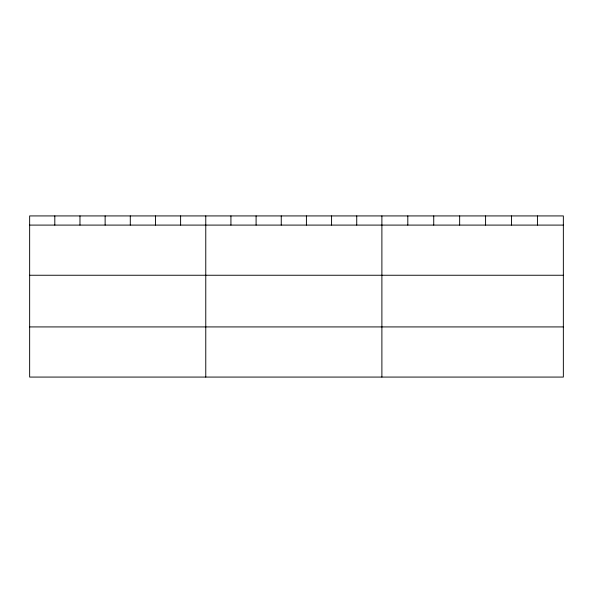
<?xml version="1.0" encoding="UTF-8"?>
<svg xmlns="http://www.w3.org/2000/svg" width="593" height="593" viewBox="0 0 593 593"><rect width="100%" height="100%" fill="white"/><g stroke="black" fill="none" stroke-linecap="round" stroke-linejoin="round"><path stroke-width="0.89" d="M563.35 275.248L563.35 215.926L29.65 215.926L29.65 377.074L563.35 377.074L563.35 275.248L29.65 275.248M29.65 225.095L563.35 225.095M29.65 326.921L563.35 326.921M537.428 215.926L537.428 225.095M511.507 215.926L511.507 225.095M485.585 215.926L485.585 225.095M459.657 215.926L459.657 225.095M433.735 215.926L433.735 225.095M407.814 215.926L407.814 225.095M381.892 215.926L381.892 377.074M356.734 215.926L356.734 225.095M331.569 215.926L331.569 225.095M306.411 215.926L306.411 225.095M281.252 215.926L281.252 225.095M256.094 215.926L256.094 225.095M230.929 215.926L230.929 225.095M205.771 215.926L205.771 377.074M180.613 215.926L180.613 225.095M155.448 215.926L155.448 225.095M130.29 215.926L130.29 225.095M105.131 215.926L105.131 225.095M79.973 215.926L79.973 225.095M54.808 215.926L54.808 225.095"/></g></svg>
